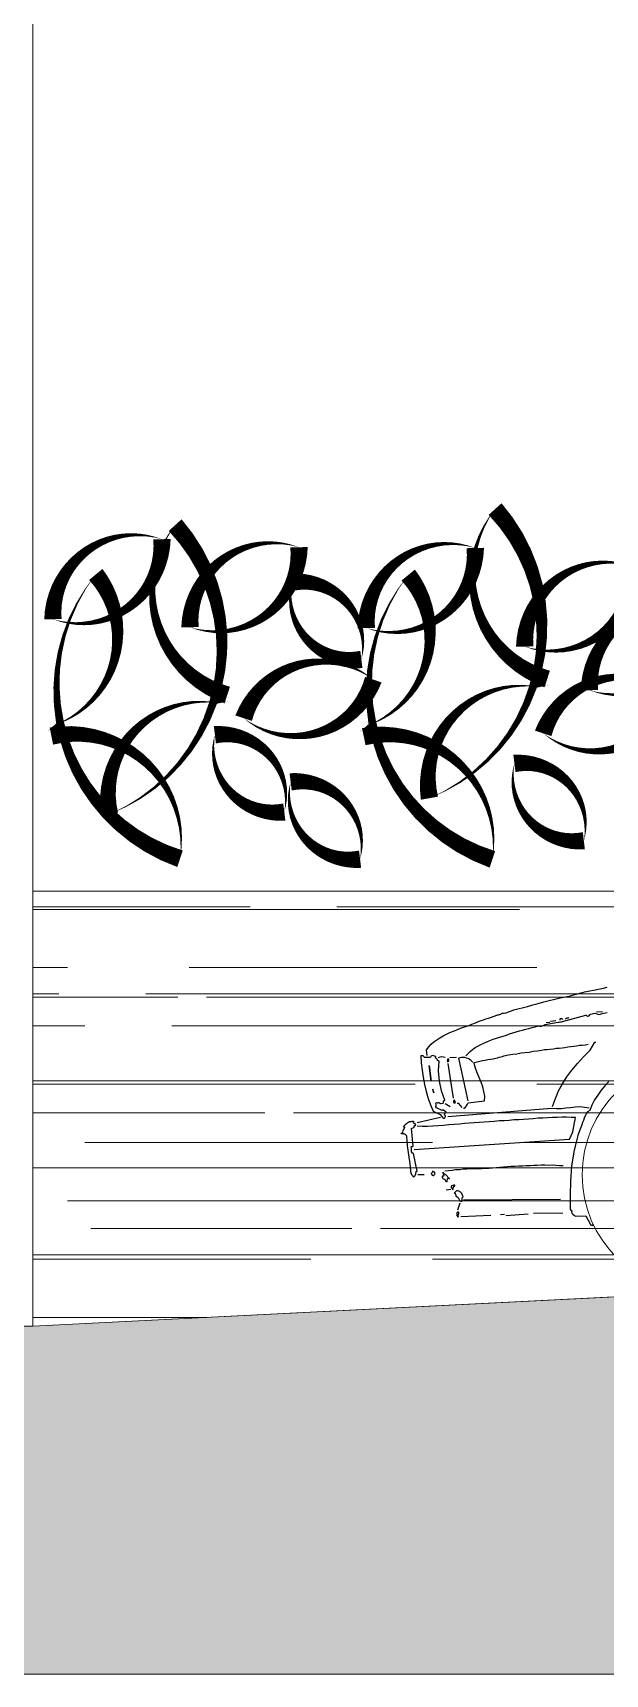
# Model space of a CAD drawing. Header units: metres. Extents: x -183 to 1639, y -350 to 198.
# Drawn here: x 700.256 to 701.902, y -184.446 to -179.73 of the extents above; entities that cross this region are included whole.
import ezdxf

# ---------------------------------------------------------------- set-up
doc = ezdxf.new("R2010")
doc.units = ezdxf.units.M
doc.header["$MEASUREMENT"] = 0
doc.layers.add('FLOATINGWINDOWS', color=2, linetype='Continuous', plot=False)
for name, color, linetype in [('okna', 4, 'Continuous'), ('SRAFA', 251, 'Continuous'), ('SRAFY-TERÉN', 252, 'Continuous'), ('stafaz', 254, 'Continuous'), ('zariz.predmety', 203, 'Continuous')]:
    doc.layers.add(name, color=color, linetype=linetype)

# ---------------------------------------------------------------- blocks, each defined once
blk = doc.blocks.new('BMW5-BOK')
for points in [[(0.0845, 0.7243), (0.0839, 0.7403), (0.0912, 0.7481), (0.0984, 0.7552), (0.1065, 0.7615), (0.1153, 0.767), (0.1242, 0.7724), (0.1338, 0.7771), (0.1434, 0.7818), (0.1539, 0.7856), (0.1643, 0.7895), (0.1747, 0.7925), (0.1851, 0.7963), (0.1963, 0.7994), (0.2075, 0.8024), (0.2179, 0.8063), (0.2291, 0.8093), (0.2396, 0.8132), (0.246, 0.8155), (0.2524, 0.817), (0.2596, 0.8193), (0.2668, 0.8208), (0.2732, 0.8223), (0.2804, 0.8246), (0.2868, 0.8261), (0.2932, 0.8284), (0.2964, 0.8284), (0.2996, 0.8291), (0.3028, 0.8299), (0.3052, 0.8315), (0.3076, 0.8322), (0.3108, 0.8322), (0.314, 0.8329), (0.3171, 0.8321), (0.3252, 0.8352), (0.334, 0.8375), (0.3412, 0.8398), (0.3492, 0.8413), (0.3572, 0.8427), (0.3652, 0.8442), (0.3732, 0.8457), (0.3811, 0.8472), (0.3971, 0.851), (0.4123, 0.854), (0.4283, 0.8578), (0.4443, 0.8607), (0.4603, 0.8637), (0.4763, 0.8667), (0.4915, 0.8689), (0.5067, 0.8711), (0.5123, 0.8726), (0.5187, 0.8741), (0.5243, 0.8749), (0.5307, 0.8764), (0.5363, 0.8771), (0.5419, 0.8786), (0.5474, 0.8794), (0.553, 0.8809), (0.5626, 0.8815), (0.573, 0.883), (0.5826, 0.8845), (0.593, 0.8859), (0.6026, 0.8874), (0.613, 0.8896)], [(0.196, 0.7164), (0.2025, 0.7228), (0.2089, 0.7283), (0.2162, 0.7337), (0.2234, 0.7384), (0.2314, 0.7423), (0.2403, 0.7462), (0.2491, 0.7501), (0.2579, 0.7531), (0.2675, 0.7562), (0.2771, 0.7593), (0.2867, 0.7615), (0.2963, 0.7638), (0.3059, 0.7669), (0.3155, 0.7691), (0.3251, 0.7722), (0.3348, 0.7745), (0.3444, 0.7767), (0.354, 0.779), (0.3627, 0.7805), (0.3723, 0.7827), (0.3811, 0.7842), (0.3907, 0.7865), (0.3995, 0.788), (0.4091, 0.7902), (0.4163, 0.7878), (0.4291, 0.7924), (0.4666, 0.7975), (0.469, 0.7974), (0.473, 0.7974), (0.4762, 0.7981), (0.4786, 0.7989), (0.5466, 0.8124), (0.5482, 0.8123), (0.549, 0.8115), (0.5506, 0.8099), (0.5521, 0.8091), (0.5545, 0.8099), (0.5569, 0.8106), (0.5586, 0.813), (0.5602, 0.8146), (0.5746, 0.8168), (0.5785, 0.8143), (0.5841, 0.8127), (0.5897, 0.8134), (0.5945, 0.8149), (0.6088, 0.8171)], [(0.4444, 0.801), (0.4603, 0.8023)], [(0.4723, 0.8022), (0.4723, 0.803), (0.4723, 0.8046), (0.4723, 0.8054), (0.4723, 0.8061), (0.4739, 0.8069), (0.4763, 0.8069), (0.4787, 0.8061), (0.4803, 0.8045)], [(0.4891, 0.8044), (0.4891, 0.8044), (0.4891, 0.8059), (0.4891, 0.8067), (0.4891, 0.8067), (0.4907, 0.8075), (0.4931, 0.8083), (0.4963, 0.8082), (0.4987, 0.809)], [(0.5786, 0.8207), (0.5953, 0.8205)], [(0.4315, 0.7979), (0.4315, 0.7979), (0.4324, 0.7987), (0.4324, 0.7987), (0.4324, 0.7987), (0.4403, 0.7986), (0.4403, 0.7986), (0.4411, 0.7986), (0.4419, 0.7978), (0.4419, 0.7978)], [(0.122, 0.5412), (0.1236, 0.5412), (0.1252, 0.5419), (0.126, 0.5435), (0.1268, 0.5459), (0.1268, 0.5475), (0.126, 0.5491), (0.1245, 0.5507), (0.1245, 0.5523), (0.1253, 0.5539), (0.1261, 0.5555), (0.1277, 0.5563), (0.1301, 0.5578), (0.1223, 0.5643), (0.1207, 0.5643), (0.1199, 0.5643), (0.1191, 0.5643), (0.1183, 0.5635), (0.1024, 0.5717), (0.1009, 0.5749), (0.1017, 0.5781), (0.1026, 0.5821), (0.1018, 0.5861), (0.1026, 0.5869), (0.1034, 0.5877), (0.1058, 0.5868), (0.1074, 0.586), (0.109, 0.5876), (0.1106, 0.5868), (0.1122, 0.586), (0.1145, 0.5843), (0.1225, 0.5842), (0.1241, 0.5858), (0.1242, 0.5874), (0.1242, 0.5898), (0.125, 0.5922), (0.1258, 0.5922), (0.1266, 0.5922), (0.1274, 0.5921), (0.1282, 0.5929), (0.1198, 0.6201), (0.1154, 0.6481), (0.1142, 0.6777), (0.1185, 0.7055), (0.1161, 0.7063), (0.1146, 0.708), (0.113, 0.7104), (0.1122, 0.7128), (0.1122, 0.7128), (0.1106, 0.7136), (0.1099, 0.7144), (0.1091, 0.7144), (0.1083, 0.7152), (0.1083, 0.7168), (0.1091, 0.7184), (0.1091, 0.72), (0.1052, 0.7208), (0.102, 0.7225), (0.098, 0.7225), (0.0948, 0.7218), (0.0948, 0.721), (0.0948, 0.7202), (0.094, 0.7186), (0.0932, 0.7178), (0.0788, 0.718), (0.0772, 0.7188), (0.0756, 0.7196), (0.0749, 0.722), (0.0733, 0.7236), (0.0669, 0.7237), (0.0666, 0.7038), (0.068, 0.683), (0.0693, 0.6623), (0.0722, 0.6415), (0.0759, 0.6207), (0.0805, 0.6007), (0.0858, 0.5815), (0.0927, 0.5631), (0.0943, 0.5623), (0.0951, 0.5615), (0.0967, 0.5607), (0.0967, 0.5607), (0.1125, 0.5525), (0.1212, 0.5404), (0.1212, 0.5404), (0.122, 0.5412), (0.122, 0.5412), (0.122, 0.5412)], [(0.1362, 0.7148), (0.1314, 0.7165), (0.1266, 0.7173), (0.121, 0.7166), (0.1163, 0.7151)], [(0.144, 0.7036), (0.1448, 0.7036), (0.1456, 0.7044), (0.1456, 0.706), (0.1464, 0.7067), (0.1465, 0.7083), (0.1457, 0.7091), (0.1449, 0.7107), (0.1441, 0.7107), (0.1425, 0.71), (0.1425, 0.7084), (0.1424, 0.706), (0.1416, 0.7036), (0.1416, 0.7036), (0.1432, 0.7036), (0.144, 0.7036), (0.144, 0.7036)], [(0.1497, 0.7139), (0.1689, 0.7144)], [(0.1943, 0.5865), (0.1752, 0.7112), (0.1792, 0.7127), (0.1832, 0.7134), (0.188, 0.7134), (0.192, 0.7125), (0.1959, 0.7109), (0.2007, 0.7092), (0.2047, 0.7068), (0.2086, 0.7043), (0.2102, 0.7019), (0.211, 0.7003), (0.2125, 0.6987), (0.2141, 0.6971)], [(0.1797, 0.5667), (0.1797, 0.5667), (0.1813, 0.5667), (0.1821, 0.5667), (0.1821, 0.5667), (0.1861, 0.5691), (0.1893, 0.573), (0.1918, 0.577), (0.1943, 0.5809), (0.2421, 0.5843), (0.2431, 0.597), (0.2417, 0.6106), (0.2395, 0.6242), (0.2349, 0.6378), (0.2303, 0.6522), (0.2256, 0.6658), (0.2218, 0.6794), (0.218, 0.6931), (0.218, 0.6938), (0.2181, 0.6946), (0.2189, 0.6954), (0.2197, 0.6962), (0.2269, 0.6969), (0.2349, 0.6984), (0.2429, 0.6999), (0.2508, 0.7006), (0.258, 0.7021), (0.266, 0.7028), (0.274, 0.7035), (0.2812, 0.7042), (0.286, 0.7057), (0.2908, 0.7072), (0.2956, 0.708), (0.3004, 0.7087), (0.3044, 0.7095), (0.3092, 0.7102), (0.3132, 0.7109), (0.318, 0.7117), (0.3307, 0.7131), (0.3427, 0.7137), (0.3547, 0.7152), (0.3659, 0.7158), (0.3778, 0.7165), (0.3898, 0.7179), (0.4018, 0.7186), (0.4138, 0.72), (0.4226, 0.7207), (0.4305, 0.7206), (0.4393, 0.7213), (0.4481, 0.7219), (0.4561, 0.7226), (0.4649, 0.7225), (0.4737, 0.7232), (0.4816, 0.7239), (0.4904, 0.7246), (0.4984, 0.7253), (0.5072, 0.7259), (0.5152, 0.7266), (0.5239, 0.7273), (0.5319, 0.7272), (0.5407, 0.7279), (0.5487, 0.7286)], [(0.4356, 0.5562), (0.4454, 0.5784), (0.4561, 0.5998), (0.4683, 0.6196), (0.4821, 0.6394), (0.4975, 0.6575), (0.5145, 0.6756), (0.5331, 0.6937), (0.5533, 0.7118), (0.5687, 0.7339), (0.5687, 0.7339), (0.5703, 0.7339), (0.5711, 0.7339), (0.5711, 0.7339)], [(0.0915, 0.65), (0.0889, 0.6947), (0.0915, 0.65)], [(0.153, 0.5974), (0.1439, 0.6972)], [(0.6023, 0.6186), (0.5894, 0.6069), (0.578, 0.595), (0.5675, 0.5816), (0.5578, 0.5682), (0.5488, 0.5539), (0.5422, 0.5389), (0.535, 0.535), (0.5317, 0.5295), (0.5285, 0.5239), (0.5252, 0.5176), (0.5227, 0.5112), (0.5195, 0.5049), (0.517, 0.4985), (0.5137, 0.4914), (0.5104, 0.4851), (0.5038, 0.4692), (0.4988, 0.4541), (0.4939, 0.439), (0.4897, 0.4231), (0.4803, 0.3818), (0.475, 0.3396), (0.4713, 0.2981), (0.4691, 0.2567), (0.4699, 0.2567), (0.4707, 0.2567), (0.4715, 0.2559), (0.4731, 0.2551), (0.4739, 0.2543), (0.4739, 0.2535), (0.4739, 0.2519), (0.473, 0.2511), (0.4738, 0.2471), (0.4761, 0.2438), (0.4793, 0.2406), (0.4824, 0.2382), (0.5127, 0.237), (0.5252, 0.2113), (0.526, 0.2097), (0.5276, 0.2097), (0.5292, 0.2097), (0.5307, 0.208), (0.5323, 0.2088), (0.533, 0.2107)], [(0.0974, 0.6157), (0.0952, 0.6261), (0.0943, 0.6237), (0.0951, 0.6213), (0.0966, 0.6189), (0.0974, 0.6157)], [(0.1423, 0.5728), (0.1281, 0.5818)], [(0.1568, 0.5838), (0.1568, 0.5838), (0.1576, 0.5838), (0.1584, 0.5838), (0.1584, 0.5838), (0.1561, 0.591), (0.1537, 0.5902), (0.1529, 0.5886), (0.1529, 0.5862), (0.1536, 0.5838), (0.1544, 0.5838), (0.1544, 0.5838), (0.1552, 0.5838), (0.1568, 0.5838)], [(0.1765, 0.5684), (0.1671, 0.5804), (0.1663, 0.5805), (0.1648, 0.5813), (0.1639, 0.5813), (0.1623, 0.5813)], [(0.0257, 0.3789), (0.0273, 0.3797), (0.0298, 0.3813), (0.0314, 0.3836), (0.0322, 0.386), (0.0322, 0.3884), (0.0331, 0.3908), (0.0339, 0.3932), (0.0363, 0.394), (0.029, 0.4451), (0.0274, 0.4451), (0.0274, 0.4459), (0.0274, 0.4459), (0.0258, 0.4459), (0.0235, 0.4499), (0.0235, 0.4539), (0.0244, 0.4587), (0.0237, 0.4643), (0.0244, 0.4651), (0.026, 0.4651), (0.0276, 0.465), (0.0293, 0.4658), (0.0275, 0.5169), (0.0363, 0.52), (0.0356, 0.5224), (0.0356, 0.5239), (0.0372, 0.5247), (0.0396, 0.5255), (0.0396, 0.5271), (0.0404, 0.5271), (0.0404, 0.5271), (0.0397, 0.5287), (0.0388, 0.5295), (0.0373, 0.5303), (0.0357, 0.5311), (0.0341, 0.5328), (0.0341, 0.5335), (0.0341, 0.5344), (0.0349, 0.5359), (0.0365, 0.5359), (0.0334, 0.5368), (0.0294, 0.5376), (0.0262, 0.5368), (0.023, 0.5361), (0.0198, 0.5353), (0.0166, 0.5338), (0.0134, 0.5314), (0.0102, 0.5291), (0.0077, 0.5267), (0.0061, 0.5251), (0.0045, 0.5236), (0.0037, 0.522), (0.0045, 0.5228), (0.0061, 0.5228), (0.0069, 0.5228), (0.0077, 0.5227), (0.0076, 0.5203), (0.006, 0.518), (0.0036, 0.5148), (0.0019, 0.5116), (-0.0006, 0.5045), (-0.0013, 0.5045), (-0.0022, 0.5045), (-0.0029, 0.5053), (-0.0037, 0.5061), (-0.0029, 0.5045), (-0.0006, 0.5045), (0.0018, 0.5045), (0.0042, 0.5044), (0.0066, 0.5028), (0.009, 0.5012), (0.0105, 0.4988), (0.0121, 0.4964), (0.0125, 0.4692), (0.0146, 0.4421), (0.0166, 0.4158), (0.0179, 0.3878), (0.0202, 0.3846), (0.0218, 0.3822), (0.0233, 0.3798), (0.0249, 0.3774), (0.0249, 0.3774), (0.0257, 0.3781), (0.0257, 0.3789), (0.0257, 0.3789)], [(0.0315, 0.4562), (0.479, 0.4599), (0.4904, 0.4797), (0.5005, 0.5211), (0.4878, 0.522), (0.4742, 0.523), (0.4615, 0.524), (0.4479, 0.5241), (0.4344, 0.5243), (0.42, 0.5245), (0.4064, 0.5247), (0.3929, 0.5249), (0.3785, 0.5243), (0.365, 0.5244), (0.3506, 0.5238), (0.3371, 0.524), (0.3227, 0.5242), (0.3091, 0.5236), (0.2948, 0.5238), (0.2812, 0.5239), (0.2661, 0.5234), (0.2517, 0.5227), (0.2373, 0.5229), (0.223, 0.5231), (0.2086, 0.5225), (0.1943, 0.5227), (0.1807, 0.5221), (0.1664, 0.5215), (0.1504, 0.5217), (0.1353, 0.5211), (0.1193, 0.5205), (0.1041, 0.5207), (0.089, 0.5201), (0.0738, 0.5203), (0.0587, 0.5213), (0.0444, 0.523)], [(0.0445, 0.5334), (0.1124, 0.5445)], [(0.134, 0.5458), (0.4331, 0.5515), (0.4467, 0.5497), (0.4602, 0.5495), (0.4738, 0.5501), (0.4873, 0.5507), (0.5009, 0.5514), (0.5145, 0.5512), (0.5272, 0.5494), (0.5407, 0.5461)], [(0.0378, 0.3836), (0.0561, 0.3833)], [(0.0847, 0.379), (0.0848, 0.3798), (0.0856, 0.3813), (0.0864, 0.3821), (0.088, 0.3829), (0.0872, 0.3853), (0.0865, 0.3877), (0.0841, 0.3885), (0.0825, 0.3902), (0.0809, 0.391), (0.0801, 0.3894), (0.0793, 0.3878), (0.0776, 0.3854), (0.076, 0.3847), (0.0768, 0.3823), (0.0792, 0.3799), (0.0815, 0.3782), (0.0824, 0.3782), (0.0831, 0.379), (0.084, 0.379), (0.0847, 0.379)], [(0.1196, 0.3586), (0.1196, 0.3586), (0.1204, 0.3594), (0.1212, 0.3593), (0.1212, 0.3593), (0.1221, 0.3665), (0.1229, 0.3673), (0.1245, 0.3681), (0.1261, 0.3672), (0.1276, 0.3664), (0.1175, 0.3794), (0.1151, 0.3802), (0.1135, 0.3818), (0.1119, 0.3834), (0.1104, 0.3866), (0.1095, 0.3842), (0.1103, 0.3818), (0.1111, 0.3794), (0.1118, 0.3762), (0.1118, 0.3754), (0.111, 0.3754), (0.1094, 0.3755), (0.1078, 0.3755), (0.107, 0.3739), (0.107, 0.3723), (0.1078, 0.3707), (0.1085, 0.3683), (0.1093, 0.3675), (0.1101, 0.3675), (0.1125, 0.3666), (0.1141, 0.3666), (0.1172, 0.3594), (0.1172, 0.3594), (0.118, 0.3594), (0.1188, 0.3594), (0.1196, 0.3586)], [(0.116, 0.3897), (0.1264, 0.3904), (0.1368, 0.3911), (0.1471, 0.3917), (0.1583, 0.3916), (0.1687, 0.3922), (0.179, 0.3921), (0.1894, 0.392), (0.2005, 0.3918), (0.2109, 0.3909), (0.2213, 0.3907), (0.2316, 0.3906), (0.2428, 0.3905), (0.2532, 0.3903), (0.2636, 0.391), (0.2747, 0.3909), (0.2851, 0.3915), (0.2963, 0.3914), (0.3074, 0.392), (0.3178, 0.3919), (0.3289, 0.3917), (0.3401, 0.3916), (0.3505, 0.3914), (0.3616, 0.3913), (0.372, 0.3912), (0.3824, 0.391), (0.3935, 0.3909), (0.4039, 0.39), (0.4142, 0.389), (0.4254, 0.3889), (0.4358, 0.3879), (0.4461, 0.3862), (0.4565, 0.3853)], [(0.1169, 0.3355), (0.1296, 0.3361)], [(0.1368, 0.3352), (0.1385, 0.3424), (0.1393, 0.3432), (0.1401, 0.344), (0.1409, 0.344), (0.1425, 0.3447), (0.1417, 0.3455), (0.1417, 0.3463), (0.1417, 0.3471), (0.141, 0.3479), (0.1386, 0.3464), (0.1362, 0.3464), (0.1337, 0.3456), (0.1313, 0.3449), (0.1313, 0.3441), (0.1313, 0.3433), (0.1313, 0.3417), (0.1313, 0.3409), (0.136, 0.3352), (0.136, 0.3352), (0.1368, 0.3352), (0.1368, 0.3352), (0.1368, 0.3352)], [(0.1563, 0.3007), (0.1571, 0.3007), (0.1587, 0.3006), (0.1595, 0.3006), (0.1603, 0.3014), (0.1612, 0.3078), (0.1612, 0.3094), (0.162, 0.3102), (0.1628, 0.3117), (0.1644, 0.3125), (0.1629, 0.3173), (0.1606, 0.3222), (0.1566, 0.327), (0.1511, 0.3303), (0.1495, 0.3303), (0.1487, 0.3303), (0.1471, 0.3303), (0.1447, 0.3295), (0.139, 0.324), (0.1414, 0.3232), (0.143, 0.3216), (0.143, 0.3184), (0.1437, 0.316), (0.1469, 0.3136), (0.1493, 0.3111), (0.1516, 0.3071), (0.1531, 0.3031), (0.1531, 0.3023), (0.1539, 0.3015), (0.1555, 0.3007), (0.1563, 0.3007)], [(0.1464, 0.2761), (0.1546, 0.2959)], [(0.4432, 0.2882), (0.1643, 0.303)], [(0.1469, 0.2561), (0.147, 0.2593), (0.1478, 0.2625), (0.1487, 0.2649), (0.1487, 0.2681), (0.1479, 0.2689), (0.1463, 0.2697), (0.1455, 0.2689), (0.1439, 0.2682), (0.1431, 0.2673), (0.1431, 0.2657), (0.1431, 0.2634), (0.143, 0.261), (0.143, 0.2594), (0.1438, 0.2586), (0.1446, 0.257), (0.1461, 0.2553), (0.1461, 0.2553), (0.1469, 0.2561), (0.1469, 0.2561), (0.1469, 0.2561)], [(0.1541, 0.256), (0.2402, 0.2549)], [(0.2801, 0.2544), (0.2681, 0.2545)], [(0.2833, 0.252), (0.3479, 0.2527)], [(0.4475, 0.2482), (0.363, 0.2525)]]:
    blk.add_lwpolyline(points)
at = {"lineweight": 0}
blk.add_circle((0.8438, 0.3357), 0.335, dxfattribs=at)

msp = doc.modelspace()

# ---------------------------------------------------------------- hatches: boundary and pattern name
at = {"layer": 'SRAFA', "linetype": 'Continuous', "lineweight": 0}
h = msp.add_hatch(dxfattribs=at)
h.set_pattern_fill('AR-RROOF', color=256, scale=0.25, style=0)
h.set_pattern_definition([(360, (205.13026, 62.7584), (0.55, 0.25), [3.75, -0.5, 1.25, -0.25]), (360, (205.46276, 62.8834), (-0.25, 0.3325), [0.75, -0.0825, 1.5, -0.1875]), (360, (205.25526, 62.9709), (1.3, 0.1675), [2, -0.35, 1, -0.25])])
h.paths.add_polyline_path([(700.2561, -182.1963), (700.2561, -183.4463), (714.1561, -182.7469), (714.1561, -182.1963)])
at = {"layer": 'SRAFY-TERÉN', "linetype": 'Continuous', "lineweight": 0}
msp.add_hatch(color=256, dxfattribs=at).paths.add_polyline_path([(690.7561, -183.4463), (690.7561, -184.4463), (716.8733, -184.4463), (716.8733, -182.6396), (716.1561, -182.6463), (700.2561, -183.4463)])

# ---------------------------------------------------------------- linework, layer by layer
at = {"layer": 'FLOATINGWINDOWS', "linetype": 'Continuous', "lineweight": 0, "flags": 128}
msp.add_lwpolyline([(690.7561, -183.4463), (690.7561, -184.4463), (716.8733, -184.4463), (716.8733, -182.6396), (716.1561, -182.6463), (700.2561, -183.4463)], close=True, dxfattribs=at)
at = {"layer": 'okna', "linetype": 'Continuous', "lineweight": 0}
for p, q in [((700.2561, -178.7963), (700.2561, -183.4463)), ((714.1561, -182.1963), (700.2561, -182.1963)), ((700.2561, -183.4463), (716.1561, -182.6463)), ((700.2561, -183.4463), (690.7561, -183.4463))]:
    msp.add_line(p, q, dxfattribs=at)
at = {"layer": 'zariz.predmety', "color": 253, "linetype": 'Continuous', "ltscale": 0.001}
for points in [[(701.5856, -181.0983, 0, 0, 0.520567), (701.5856, -181.0983, 0, 0.05, 0.520567), (701.7355, -181.5867, 0, 0.05, 0.520567), (701.7138, -181.6098, 0, 0.05, 0.520567), (701.3967, -181.9291, 0, 0.05, 0.520567), (701.5856, -181.0983, 0.05, 0.05, 0)], [(700.6276, -181.1849, 0, 0, 0.520567), (700.6276, -181.1849, 0, 0.05, 0.520567), (700.3139, -181.4148, 0, 0.05, 0.520567), (700.6276, -181.1849, 0.05, 0.05, 0)], [(700.6655, -181.1444, 0, 0, 0.520567), (700.6655, -181.1444, 0, 0.05, 0.520567), (700.8153, -181.6328, 0, 0.05, 0.520567), (700.7937, -181.6559, 0, 0.05, 0.520567), (700.4766, -181.9753, 0, 0.05, 0.520567), (700.6655, -181.1444, 0.05, 0.05, 0)], [(701.0218, -181.208, 0, 0, 0.520567), (701.0218, -181.208, 0, 0.05, 0.520567), (700.7081, -181.4379, 0, 0.05, 0.520567), (701.0218, -181.208, 0.05, 0.05, 0)], [(701.5287, -181.2102, 0, 0, 0.520567), (701.5287, -181.2102, 0, 0.05, 0.520567), (701.215, -181.4401, 0, 0.05, 0.520567), (701.5287, -181.2102, 0.05, 0.05, 0)], [(701.9844, -181.2636, 0, 0, 0.520567), (701.9844, -181.2636, 0, 0.05, 0.520567), (701.6707, -181.4935, 0, 0.05, 0.520567), (701.9844, -181.2636, 0.05, 0.05, 0)], [(700.6794, -182.1032, 0, 0, 0.520567), (700.6794, -182.1032, 0, 0.05, 0.520567), (700.3096, -181.7507, 0, 0.05, 0.520567), (700.3172, -181.7199, 0, 0.05, 0.520567), (700.4373, -181.2862, 0, 0.05, 0.520567), (700.6794, -182.1032, 0.05, 0.05, 0)], [(701.201, -181.5306, 0, 0, 0.520567), (701.201, -181.5306, 0, 0.05, 0.520567), (701.0013, -181.3083, 0, 0.05, 0.520567), (701.201, -181.5306, 0.05, 0.05, 0)], [(701.5777, -182.1049, 0, 0, 0.520567), (701.5777, -182.1049, 0, 0.05, 0.520567), (701.208, -181.7524, 0, 0.05, 0.520567), (701.2156, -181.7217, 0, 0.05, 0.520567), (701.3357, -181.2879, 0, 0.05, 0.520567), (701.5777, -182.1049, 0.05, 0.05, 0)], [(702.1705, -181.389, 0, 0, 0.520567), (702.1705, -181.389, 0, 0.05, 0.520567), (701.8567, -181.6189, 0, 0.05, 0.520567), (702.1705, -181.389, 0.05, 0.05, 0)], [(701.2354, -181.5885, 0, 0, 0.520567), (701.2354, -181.5885, 0, 0.05, 0.520567), (700.8624, -181.699, 0, 0.05, 0.520567), (701.2354, -181.5885, 0.05, 0.05, 0)], [(702.0968, -181.6322, 0, 0, 0.520567), (702.0968, -181.6322, 0, 0.05, 0.520567), (701.7238, -181.7427, 0, 0.05, 0.520567), (702.0968, -181.6322, 0.05, 0.05, 0)], [(700.9794, -181.9691, 0, 0, 0.520567), (700.9794, -181.9691, 0, 0.05, 0.520567), (700.7797, -181.7468, 0, 0.05, 0.520567), (700.9794, -181.9691, 0.05, 0.05, 0)], [(701.8408, -182.0515, 0, 0, 0.520567), (701.8408, -182.0515, 0, 0.05, 0.520567), (701.6411, -181.8292, 0, 0.05, 0.520567), (701.8408, -182.0515, 0.05, 0.05, 0)], [(701.1973, -182.1044, 0, 0, 0.520567), (701.1973, -182.1044, 0, 0.05, 0.520567), (700.9976, -181.8821, 0, 0.05, 0.520567), (701.1973, -182.1044, 0.05, 0.05, 0)]]:
    msp.add_lwpolyline(points, format="xyseb", close=True, dxfattribs=at)

# ---------------------------------------------------------------- block references
at = {"layer": 'stafaz', "linetype": 'Continuous', "lineweight": 0, "rotation": 3.380005601044779}
msp.add_blockref('BMW5-BOK', (701.3483, -183.3961), dxfattribs=at)

doc.saveas('drawing.dxf')
